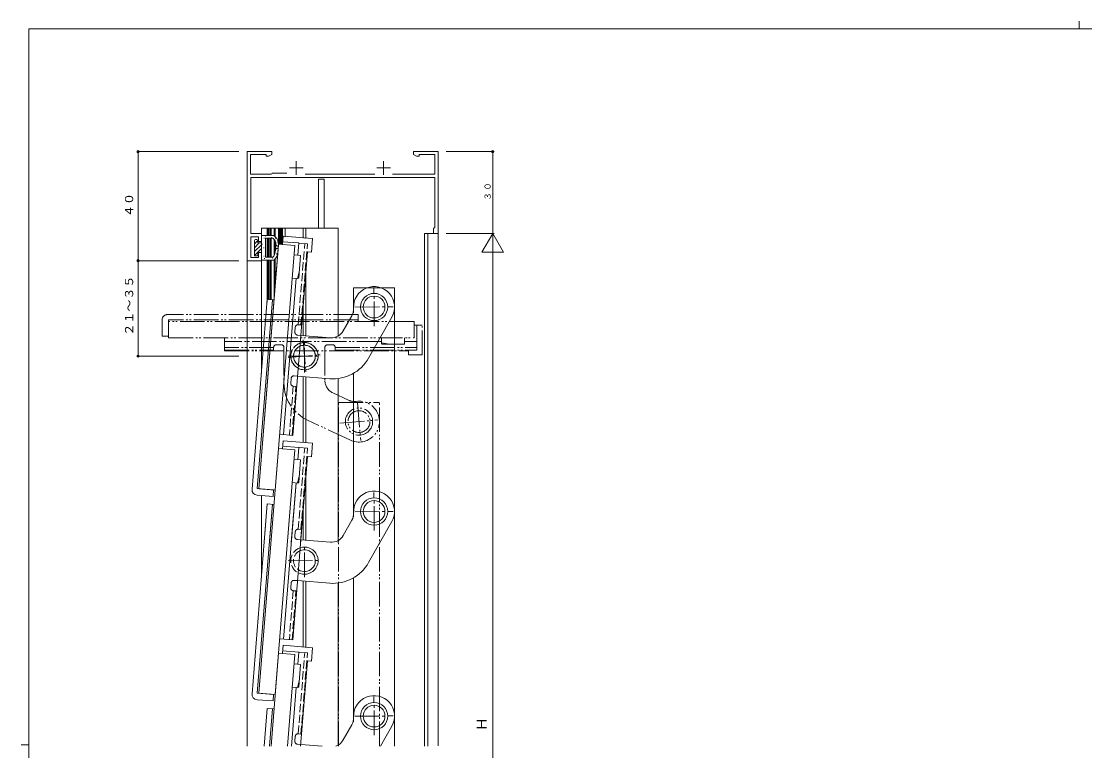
# Model space of a CAD drawing. Units: millimetres on the paper. Extents: x -420 to 373, y -297 to 267.
# Drawn here: x -420.5 to -30.7, y -0.3 to 267.2 of the extents above; entities that cross this region are included whole.
import ezdxf
from ezdxf.enums import TextEntityAlignment as Align

# ---------------------------------------------------------------- set-up
doc = ezdxf.new("R2010")
doc.units = ezdxf.units.MM
for name, pattern in [('CHAIN2', [12, 9, -1, 1, -1]), ('DASHED3', [4, 3, -1]), ('DOUBLE_CHAIN2', [12.8, 9, -1, 0.6, -0.6, 0.6, -1])]:
    doc.linetypes.add(name, pattern=pattern)
for name, color, linetype, lineweight in [('0-1_YKK_ZWAK', 7, 'Continuous', 9), ('0-3_YKK_11', 7, 'Continuous', 9), ('0-4_YKK_12', 2, 'Continuous', 9), ('0-6_YKK_13', 4, 'Continuous', 9), ('0-7_YKK_D', 6, 'Continuous', 9)]:
    doc.layers.add(name, color=color, linetype=linetype, lineweight=lineweight)
doc.styles.add('ＭＳ ゴシック', font='')
doc.styles.get('ＭＳ ゴシック').set_extended_font_data('MS Gothic')

msp = doc.modelspace()

# ---------------------------------------------------------------- linework, layer by layer
at = {"layer": '0-1_YKK_ZWAK'}
for p, q in [((-32.686, 267.2), (-32.686, 264.4)), ((-417.7, -260.6), (-417.7, 264.4)), ((352.3, 264.4), (-417.7, 264.4)), ((-420.5, 1.9), (-417.7, 1.9))]:
    msp.add_line(p, q, dxfattribs=at)
at = {"layer": '0-3_YKK_11'}
for p, q in [((-337.7, 219.401), (-337.7, 179.401)), ((-328.7, 219.401), (-337.7, 219.401)), ((-336.5, 218.301), (-330.7, 218.301)), ((-336.5, 211.101), (-336.5, 218.301)), ((-330.7, 218.301), (-330.7, 217.751)), ((-329.826, 217.751), (-328.7, 218.4)), ((-328.7, 218.4), (-328.7, 219.401)), ((-276.7, 219.401), (-276.7, 218.401)), ((-267.7, 219.401), (-276.7, 219.401)), ((-276.7, 218.401), (-275.574, 217.751)), ((-274.7, 218.301), (-268.9, 218.301)), ((-274.7, 217.751), (-274.7, 218.301)), ((-268.9, 218.301), (-268.9, 211.101)), ((-267.7, 189.401), (-267.7, 219.401)), ((-330.7, 217.751), (-329.826, 217.751)), ((-319.7, 215.901), (-319.7, 210.901)), ((-287.7, 215.901), (-287.7, 210.901)), ((-275.574, 217.751), (-274.7, 217.751)), ((-328.9, 211.1), (-336.5, 211.101)), ((-328.7, 211.3), (-328.9, 211.1)), ((-328.5, 211.501), (-328.7, 211.3)), ((-323.125, 211.501), (-328.5, 211.501)), ((-322.2, 213.401), (-317.2, 213.401)), ((-290.933, 211.101), (-316.467, 211.101)), ((-290.2, 213.401), (-285.2, 213.401)), ((-268.9, 211.101), (-284.467, 211.101)), ((-336.3, 209.901), (-268.9, 209.901)), ((-336.3, 189.401), (-336.3, 209.901)), ((-268.9, 209.901), (-268.9, 191.601)), ((-269.1, 191.401), (-269.4, 191.1)), ((-269.4, 191.1), (-269.4, 189.401)), ((-268.9, 191.601), (-269.1, 191.401)), ((-336.4, 188.201), (-333.5, 188.201)), ((-336.4, 180.601), (-336.4, 188.201)), ((-332.5, 189.401), (-336.3, 189.401)), ((-333.5, 188.201), (-333.5, 186.401)), ((-332.5, 186.401), (-332.5, 189.401)), ((-269.4, 189.401), (-267.7, 189.401)), ((-333.5, 186.401), (-332.5, 186.401)), ((-337.7, 179.401), (-332.5, 179.401)), ((-333.5, 180.601), (-336.4, 180.601)), ((-333.5, 182.401), (-333.5, 180.601)), ((-332.5, 182.401), (-333.5, 182.401)), ((-332.5, 179.401), (-332.5, 182.401))]:
    msp.add_line(p, q, dxfattribs=at)
at = {"layer": '0-4_YKK_12'}
for p, q in [((-337.7, 1.4), (-337.7, 219.401)), ((-267.7, 219.401), (-267.7, 207.4)), ((-309.5, 209.301), (-311.5, 209.301)), ((-311.5, 209.301), (-311.5, 191.3)), ((-309.5, 209.301), (-309.5, 191.3)), ((-267.7, 204.108), (-267.7, 1.511)), ((-304.3, 191.3), (-332.5, 191.3)), ((-332.5, 191.3), (-332.5, 138.066)), ((-330.4, 188.651), (-330.4, 191.3)), ((-330.1, 188.651), (-330.1, 191.3)), ((-329.7, 188.651), (-329.7, 191.3)), ((-329.3, 188.651), (-329.3, 191.3)), ((-328.9, 188.651), (-328.9, 191.3)), ((-327.755, 188.535), (-327.755, 191.3)), ((-327.415, 188.24), (-327.415, 191.3)), ((-326.27, 184.458), (-326.27, 191.3)), ((-325.87, 185.366), (-325.87, 191.3)), ((-325.47, 185.334), (-325.47, 191.3)), ((-325.07, 185.302), (-325.07, 191.3)), ((-324.77, 185.278), (-324.77, 191.3)), ((-323.8, 188.21), (-323.8, 191.3)), ((-317.158, 191.3), (-317.158, 187.676)), ((-316.242, 191.3), (-316.242, 187.602)), ((-304.3, 151.722), (-304.3, 191.3)), ((-330.4, 180.651), (-330.4, 187.651)), ((-330.1, 180.651), (-330.1, 187.651)), ((-329.7, 180.651), (-329.7, 187.651)), ((-329.3, 180.651), (-329.3, 187.651)), ((-328.9, 180.651), (-328.9, 187.651)), ((-272.7, 189.401), (-272.7, 1.4)), ((-272.7, 189.4), (-271.5, 189.4)), ((-271.5, 189.401), (-271.5, 1.4)), ((-271.5, 189.4), (-269.4, 189.4)), ((-269.4, 189.4), (-267.7, 189.4)), ((-326.353, 183.589), (-333.402, 95.781)), ((-326.195, 185.492), (-333.397, 95.781)), ((-327.755, 181.447), (-327.755, 187.104)), ((-327.416, 95.301), (-320.214, 185.012)), ((-327.415, 182.833), (-327.415, 186.475)), ((-320.214, 185.012), (-326.195, 185.492)), ((-330.4, 164.201), (-330.4, 179.651)), ((-330.1, 165.14), (-330.1, 179.651)), ((-329.7, 165.108), (-329.7, 179.651)), ((-329.3, 165.076), (-329.3, 179.651)), ((-328.9, 165.044), (-328.9, 179.651)), ((-327.755, 165.96), (-327.755, 179.838)), ((-327.415, 170.195), (-327.415, 180.181)), ((-271.5, 182.4), (-271.5, 1.4)), ((-316.242, 174.354), (-316.242, 151.787)), ((-283.68, 169.411), (-298.68, 169.411)), ((-298.68, 160.337), (-298.68, 169.411)), ((-283.68, 1.4), (-283.68, 169.411)), ((-317.158, 162.945), (-317.158, 151.861)), ((-317.158, 136.813), (-317.158, 112.676)), ((-316.242, 136.739), (-316.242, 112.602)), ((-298.68, 85.338), (-298.68, 138.125)), ((-304.3, 75.929), (-304.3, 136.109)), ((-326.195, 110.493), (-333.398, 20.782)), ((-327.417, 20.302), (-320.215, 110.013)), ((-320.215, 110.012), (-326.196, 110.492)), ((-320.215, 110.013), (-326.195, 110.493)), ((-316.242, 99.365), (-316.242, 76.888)), ((-333.397, 95.781), (-327.416, 95.301)), ((-332.5, 93.201), (-332.5, 63.163)), ((-317.158, 87.952), (-317.158, 76.962)), ((-298.68, 10.34), (-298.68, 63.126)), ((-317.158, 61.913), (-317.158, 37.777)), ((-316.242, 61.84), (-316.242, 37.704)), ((-304.3, 1.722), (-304.3, 61.21)), ((-326.196, 35.494), (-328.933, 1.4)), ((-320.215, 35.014), (-326.196, 35.494)), ((-322.914, 1.4), (-320.215, 35.014)), ((-333.398, 20.782), (-327.417, 20.302))]:
    msp.add_line(p, q, dxfattribs=at)
at = {"layer": '0-4_YKK_12', "linetype": 'DOUBLE_CHAIN2'}
for p, q in [((-276.5, 157.152), (-366.5, 157.15)), ((-366.5, 157.15), (-366.5, 151.15)), ((-276.5, 151.153), (-276.5, 157.152)), ((-366.5, 151.15), (-276.5, 151.153)), ((-304.2, 127.401), (-289.2, 127.401)), ((-304.2, 1.4), (-304.2, 127.401)), ((-289.2, 1.4), (-289.2, 127.401))]:
    msp.add_line(p, q, dxfattribs=at)
at = {"layer": '0-6_YKK_13'}
for p, q in [((-334.1, 187.151), (-334.7, 187.151)), ((-327.911, 188.651), (-332.5, 188.651)), ((-332.5, 179.651), (-332.5, 188.651)), ((-331.554, 187.649), (-331.354, 187.649)), ((-331.119, 188.429), (-330.919, 188.429)), ((-328.252, 187.651), (-331, 187.651)), ((-331, 180.651), (-331, 187.651)), ((-328.813, 187.965), (-328.616, 187.93)), ((-327.349, 187.531), (-327.168, 187.446)), ((-324.554, 188.37), (-324.794, 185.38)), ((-313.689, 187.497), (-324.554, 188.37)), ((-314.089, 182.513), (-313.689, 187.497)), ((-335, 186.851), (-335, 181.451)), ((-333.8, 186.761), (-335, 185.561)), ((-333.245, 185.901), (-335, 184.146)), ((-332.5, 185.232), (-335, 182.732)), ((-332.5, 183.818), (-334.978, 181.339)), ((-333.8, 185.901), (-333.8, 186.851)), ((-332.5, 185.901), (-333.8, 185.901)), ((-332.134, 185.51), (-331.934, 185.51)), ((-331.699, 184.096), (-331.499, 184.096)), ((-327.362, 183.371), (-327.438, 182.461)), ((-326.989, 183.698), (-326.795, 183.745)), ((-326.644, 184.816), (-326.917, 184.944)), ((-326.9, 185.921), (-326.718, 185.836)), ((-326.649, 183.842), (-326.849, 183.848)), ((-324.714, 186.377), (-318.733, 185.896)), ((-318.733, 185.896), (-319.094, 181.411)), ((-334.7, 181.151), (-334.1, 181.151)), ((-333.8, 181.451), (-333.8, 182.401)), ((-332.5, 182.401), (-333.8, 182.401)), ((-332.5, 182.404), (-332.503, 182.401)), ((-327.98, 179.651), (-332.5, 179.651)), ((-331.608, 181.123), (-331.408, 181.123)), ((-331.43, 180.149), (-331.231, 180.166)), ((-328.349, 180.651), (-331, 180.651)), ((-328.563, 180.288), (-328.396, 180.399)), ((-327.03, 181.867), (-326.854, 181.962)), ((-320.99, 115.35), (-315.585, 182.634)), ((-320.494, 181.523), (-318.097, 181.331)), ((-318.754, 173.157), (-318.097, 181.331)), ((-315.585, 182.634), (-314.089, 182.513)), ((-319.305, 172.9), (-318.537, 175.848)), ((-319.774, 172.938), (-324.379, 115.623)), ((-321.175, 173.05), (-319.077, 172.882)), ((-319.077, 172.882), (-318.754, 173.157)), ((-330.323, 165.258), (-335.921, 95.583)), ((-328.429, 165.106), (-333.995, 95.829)), ((-327.831, 165.058), (-330.323, 165.258)), ((-299.307, 159.232), (-302.463, 153.677)), ((-284.654, 158.71), (-293.192, 143.676)), ((-318.043, 152.032), (-307.211, 151.162)), ((-319.244, 137.08), (-307.437, 136.132)), ((-325.776, 115.735), (-320.99, 115.35)), ((-324.554, 113.371), (-324.795, 110.381)), ((-324.555, 113.37), (-324.795, 110.38)), ((-313.69, 112.497), (-324.555, 113.37)), ((-313.689, 112.498), (-324.554, 113.371)), ((-324.715, 111.377), (-318.734, 110.897)), ((-324.715, 111.376), (-318.734, 110.896)), ((-318.734, 110.896), (-319.095, 106.411)), ((-318.734, 110.897), (-319.094, 106.411)), ((-314.09, 107.514), (-313.689, 112.498)), ((-314.09, 107.513), (-313.69, 112.497)), ((-320.991, 40.351), (-315.585, 107.634)), ((-320.495, 106.524), (-318.097, 106.331)), ((-320.495, 106.523), (-318.098, 106.33)), ((-318.754, 98.158), (-318.097, 106.331)), ((-318.754, 98.157), (-318.098, 106.33)), ((-318.115, 76.143), (-315.586, 107.634)), ((-315.586, 107.634), (-314.09, 107.513)), ((-315.585, 107.634), (-314.09, 107.514)), ((-319.775, 97.939), (-324.38, 40.623)), ((-319.775, 97.938), (-321.526, 76.143)), ((-321.175, 98.051), (-319.077, 97.883)), ((-321.175, 98.05), (-319.077, 97.882)), ((-319.306, 97.9), (-318.538, 100.848)), ((-319.305, 97.901), (-318.538, 100.849)), ((-319.077, 97.883), (-318.754, 98.158)), ((-319.077, 97.882), (-318.754, 98.157)), ((-333.995, 95.829), (-328.015, 95.349)), ((-328.207, 92.956), (-328.015, 95.349)), ((-330.324, 90.259), (-335.922, 20.583)), ((-334.088, 93.429), (-328.207, 92.956)), ((-328.43, 90.107), (-333.996, 20.83)), ((-330.324, 90.258), (-331.458, 76.143)), ((-327.832, 90.059), (-330.324, 90.259)), ((-327.832, 90.058), (-330.324, 90.258)), ((-328.43, 90.106), (-329.551, 76.143)), ((-299.308, 84.233), (-302.463, 78.677)), ((-284.654, 83.711), (-293.193, 68.677)), ((-318.044, 77.033), (-307.211, 76.163)), ((-319.245, 62.081), (-307.437, 61.132)), ((-325.776, 40.736), (-320.991, 40.351)), ((-324.555, 38.372), (-324.795, 35.381)), ((-313.69, 37.499), (-324.555, 38.372)), ((-314.09, 32.515), (-313.69, 37.499)), ((-320.495, 31.525), (-318.098, 31.332)), ((-318.755, 23.158), (-318.098, 31.332)), ((-318.095, 1.4), (-315.586, 32.635)), ((-315.586, 32.635), (-314.09, 32.515)), ((-319.306, 22.902), (-318.538, 25.85)), ((-333.996, 20.83), (-328.015, 20.349)), ((-328.207, 17.957), (-328.015, 20.349)), ((-319.775, 22.939), (-321.506, 1.4)), ((-334.088, 18.43), (-328.207, 17.957)), ((-330.324, 15.259), (-331.438, 1.4)), ((-327.832, 15.059), (-330.324, 15.259)), ((-328.43, 15.107), (-329.532, 1.4)), ((-299.308, 9.234), (-302.464, 3.678)), ((-284.655, 8.711), (-288.807, 1.4)), ((-318.044, 2.034), (-310.159, 1.4))]:
    msp.add_line(p, q, dxfattribs=at)
at = {"layer": '0-6_YKK_13', "linetype": 'DASHED3'}
for p, q in [((-318.985, 155.92), (-316.59, 185.724)), ((-315.593, 185.644), (-318.733, 185.896)), ((-317.988, 155.84), (-315.593, 185.644)), ((-320.206, 153.209), (-320.062, 155.003)), ((-319.289, 152.132), (-318.043, 152.032)), ((-318.985, 155.92), (-317.988, 155.84)), ((-320.49, 137.18), (-319.244, 137.08)), ((-320.795, 133.393), (-322.236, 115.45)), ((-321.711, 134.469), (-321.567, 136.264)), ((-321.239, 115.37), (-319.798, 133.313)), ((-320.795, 133.393), (-319.798, 133.313)), ((-318.985, 80.921), (-316.591, 110.725)), ((-315.594, 110.645), (-318.734, 110.897)), ((-317.988, 80.841), (-315.594, 110.645)), ((-320.206, 78.21), (-320.062, 80.004)), ((-318.985, 80.921), (-317.988, 80.841)), ((-319.29, 77.133), (-318.044, 77.033)), ((-321.712, 59.47), (-321.568, 61.264)), ((-320.491, 62.181), (-319.245, 62.081)), ((-320.795, 58.393), (-322.237, 40.451)), ((-321.24, 40.371), (-319.798, 58.313)), ((-320.795, 58.393), (-319.798, 58.313)), ((-318.986, 5.921), (-316.591, 35.725)), ((-315.594, 35.645), (-318.734, 35.898)), ((-317.989, 5.841), (-315.594, 35.645)), ((-320.207, 3.21), (-320.063, 5.005)), ((-318.986, 5.921), (-317.989, 5.841)), ((-319.29, 2.134), (-318.044, 2.034))]:
    msp.add_line(p, q, dxfattribs=at)
at = {"layer": '0-6_YKK_13', "linetype": 'CHAIN2'}
for p, q in [((-291.126, 155.414), (-291.225, 169.414)), ((-298.175, 162.364), (-284.176, 162.463)), ((-316.657, 138.4), (-316.743, 150.4)), ((-322.7, 144.357), (-310.7, 144.443)), ((-291.126, 80.415), (-291.226, 94.414)), ((-298.176, 87.365), (-284.176, 87.464)), ((-316.658, 63.401), (-316.743, 75.401)), ((-322.7, 69.358), (-310.701, 69.443)), ((-291.127, 5.415), (-291.226, 19.415)), ((-298.176, 12.366), (-284.177, 12.465))]:
    msp.add_line(p, q, dxfattribs=at)
at = {"layer": '0-6_YKK_13', "linetype": 'DOUBLE_CHAIN2'}
for p, q in [((-368.9, 157.65), (-368.9, 151.75)), ((-297, 159.65), (-366.9, 159.65)), ((-366.5, 157.75), (-366.5, 151.75)), ((-297, 157.75), (-366.5, 157.75)), ((-297, 157.15), (-297, 159.65)), ((-273.5, 155.75), (-276.5, 155.75)), ((-275.5, 155.75), (-275.5, 149.75)), ((-273.5, 144.85), (-273.5, 155.75)), ((-368.9, 151.75), (-366.5, 151.75)), ((-346, 151.151), (-346, 146.35)), ((-288.5, 149.75), (-346, 149.75)), ((-327, 148.6), (-325.2, 148.6)), ((-317.223, 150.377), (-316.177, 138.423)), ((-308.2, 148.6), (-306.4, 148.6)), ((-288.5, 151.152), (-288.5, 149.05)), ((-288.5, 149.279), (-285.5, 148.75)), ((-288.5, 149.05), (-288.2, 148.75)), ((-288.2, 148.75), (-280, 148.75)), ((-280, 151.152), (-280, 148.75)), ((-328, 147.6), (-346, 147.6)), ((-346, 146.6), (-328, 146.6)), ((-346, 146.35), (-278.5, 146.35)), ((-328, 147.6), (-328, 146.6)), ((-324.2, 147.6), (-324.2, 146.35)), ((-324.2, 146.35), (-324.2, 134.504)), ((-322.677, 143.877), (-310.723, 144.923)), ((-309.2, 147.6), (-309.2, 146.35)), ((-309.2, 146.35), (-309.2, 135.483)), ((-305.4, 147.6), (-305.4, 146.6)), ((-305.4, 147.6), (-275.5, 147.6)), ((-305.4, 146.6), (-275.5, 146.6)), ((-278.5, 146.35), (-278.5, 144.85)), ((-278.5, 144.85), (-273.5, 144.85)), ((-300.522, 128.251), (-306.313, 130.951)), ((-297.31, 127.373), (-296.09, 113.427)), ((-299.87, 113.603), (-315.539, 120.91)), ((-303.673, 119.79), (-289.727, 121.01))]:
    msp.add_line(p, q, dxfattribs=at)
msp.add_lwpolyline([(-275.5, 146.6), (-275.5, 149.75), (-280, 149.75)], dxfattribs=at)
at = {"layer": '0-6_YKK_13'}
for points in [[(-324.715, 36.378), (-318.734, 35.898), (-319.095, 31.412)], [(-321.176, 23.052), (-319.078, 22.883), (-318.755, 23.158)]]:
    msp.add_lwpolyline(points, dxfattribs=at)
for centre, radius in [((-326.822, 184.348), 0.5), ((-291.175, 162.414), 5), ((-291.175, 162.414), 4), ((-291.176, 87.414), 5), ((-291.176, 87.414), 4), ((-291.176, 12.415), 5), ((-291.176, 12.415), 4)]:
    msp.add_circle(centre, radius, dxfattribs=at)
at = {"layer": '0-6_YKK_13', "linetype": 'DOUBLE_CHAIN2'}
for radius in [5, 4]:
    msp.add_circle((-296.7, 120.4), radius, dxfattribs=at)
at = {"layer": '0-6_YKK_13'}
for centre, radius, start, end in [((-334.7, 186.851), 0.3, 90, 179.99709), ((-334.1, 186.851), 0.3, 0, 90), ((-330.206, 185.374), 3, 0.37566, 49.36462), ((-330.206, 185.374), 4, 355.56934, 55), ((-326.862, 183.348), 0.5, 88.49998, 177.32465), ((-326.706, 185.397), 0.5, 180.38086, 245), ((-326.657, 183.543), 0.3, 358.49998, 88.49998), ((-326.517, 185.088), 0.3, 245, 355.56149), ((-334.7, 181.451), 0.3, 179.99709, 270), ((-334.1, 181.451), 0.3, 270, 0), ((-330.416, 182.824), 3, 313.56232, 357.37764), ((-330.424, 182.817), 4, 307.65895, 357.89125), ((-291.175, 162.414), 7.5, 330.40659, 183.26648), ((-303.655, 161.701), 5, 330.40659, 3.26648), ((-306.81, 156.146), 5, 265.40659, 330.40659), ((-316.7, 144.4), 5, 242.45209, 108.3611), ((-316.7, 144.4), 4, 236.23019, 114.58299), ((-306.235, 151.083), 15, 265.40659, 330.40659), ((-333.928, 95.422), 2, 175.40659, 265.40659), ((-291.176, 87.414), 7.5, 330.40659, 183.26648), ((-303.656, 86.702), 5, 330.40659, 3.26648), ((-306.811, 81.146), 5, 265.40659, 330.40659), ((-316.7, 69.401), 5, 242.45209, 108.3611), ((-316.7, 69.401), 4, 236.23019, 114.58299), ((-306.236, 76.084), 15, 265.40659, 330.40659), ((-333.928, 20.423), 2, 175.40659, 265.40659), ((-291.176, 12.415), 7.5, 330.40659, 183.26648), ((-303.656, 11.703), 5, 330.40659, 3.26648), ((-306.811, 6.147), 5, 288.29921, 330.40659)]:
    msp.add_arc(centre, radius, start, end, dxfattribs=at)
at = {"layer": '0-6_YKK_13', "linetype": 'DOUBLE_CHAIN2'}
for centre, radius, start, end in [((-366.9, 157.65), 2, 90, 180), ((-327, 147.6), 1, 90, 180), ((-325.2, 147.6), 1, 0, 90), ((-316.7, 144.4), 5, 22.9545, 157.04549), ((-316.7, 144.4), 4, 29.17639, 150.82359), ((-308.2, 147.6), 1, 90, 180), ((-306.4, 147.6), 1, 0, 90), ((-316.7, 144.4), 5, 157.04549, 22.9545), ((-316.7, 144.4), 4, 150.82359, 29.17639), ((-309.2, 134.504), 15, 180, 245), ((-304.2, 135.483), 5, 180, 245), ((-298.409, 132.783), 5, 245, 277.85988), ((-296.7, 120.4), 7.5, 245, 97.85988)]:
    msp.add_arc(centre, radius, start, end, dxfattribs=at)
at = {"layer": '0-6_YKK_13', "linetype": 'DASHED3'}
for centre, radius, start, end in [((-319.209, 153.129), 1, 175.40659, 265.40659), ((-319.065, 154.923), 1, 85.40659, 175.40659), ((-316.7, 144.4), 5, 108.3611, 242.45209), ((-316.7, 144.4), 4, 114.58299, 236.23019), ((-320.57, 136.184), 1, 85.40659, 175.40659), ((-320.715, 134.389), 1, 175.40659, 265.40659), ((-319.209, 78.13), 1, 175.40659, 265.40659), ((-319.065, 79.924), 1, 85.40659, 175.40659), ((-316.7, 69.401), 5, 108.3611, 242.45209), ((-316.7, 69.401), 4, 114.58299, 236.23019), ((-320.715, 59.39), 1, 175.40659, 265.40659), ((-320.571, 61.184), 1, 85.40659, 175.40659), ((-319.066, 4.925), 1, 85.40659, 175.40659), ((-319.21, 3.13), 1, 175.40659, 265.40659)]:
    msp.add_arc(centre, radius, start, end, dxfattribs=at)
at = {"layer": '0-7_YKK_D'}
for p, q in [((-340.7, 219.401), (-378.2, 219.401)), ((-377.7, 219.401), (-377.7, 179.401)), ((-264.7, 219.401), (-247.2, 219.401)), ((-247.7, 219.401), (-247.7, 189.401)), ((-264.7, 189.401), (-247.2, 189.401)), ((-247.7, 189.401), (-251.7, 182.472)), ((-247.7, 189.401), (-243.7, 182.472)), ((-247.7, 189.401), (-247.7, -170.6)), ((-340.7, 179.401), (-378.2, 179.401)), ((-377.7, 179.401), (-377.7, 144.4)), ((-243.7, 182.472), (-251.7, 182.472)), ((-340.7, 144.4), (-378.2, 144.4))]:
    msp.add_line(p, q, dxfattribs=at)
for centre, start, end in [((-377.7, 219.401), 0, 180), ((-377.7, 219.401), 180, 0), ((-247.7, 219.401), 0, 180), ((-247.7, 219.401), 180, 0), ((-377.7, 179.401), 0, 180), ((-377.7, 179.401), 0, 180), ((-377.7, 179.401), 180, 0), ((-377.7, 179.401), 180, 0), ((-377.7, 144.4), 0, 180), ((-377.7, 144.4), 180, 0)]:
    msp.add_arc(centre, 0.375, start, end, dxfattribs=at)

# ---------------------------------------------------------------- texts
at = {"layer": '0-7_YKK_D', "color": 7, "style": 'ＭＳ ゴシック', "width": 1.1}
for s, p in [('４０', (-378.6, 195.419)), ('２１～３５', (-378.6, 151.919))]:
    msp.add_text(s, height=2.933, rotation=90, dxfattribs=at).set_placement(p, align=Align.BOTTOM_LEFT)
at = {"layer": '0-7_YKK_D', "color": 3, "style": 'ＭＳ ゴシック'}
msp.add_text('Ｈ', height=3.666, rotation=90, dxfattribs=at).set_placement((-248.8, 6.937), align=Align.BOTTOM_LEFT)
at = {"layer": '0-7_YKK_D', "color": 7, "insert": (-248.4, 201.456), "char_height": 2.199, "attachment_point": 7, "rotation": 90, "style": 'ＭＳ ゴシック'}
msp.add_mtext('\\T1.17;３０', dxfattribs=at)

doc.saveas('drawing.dxf')
